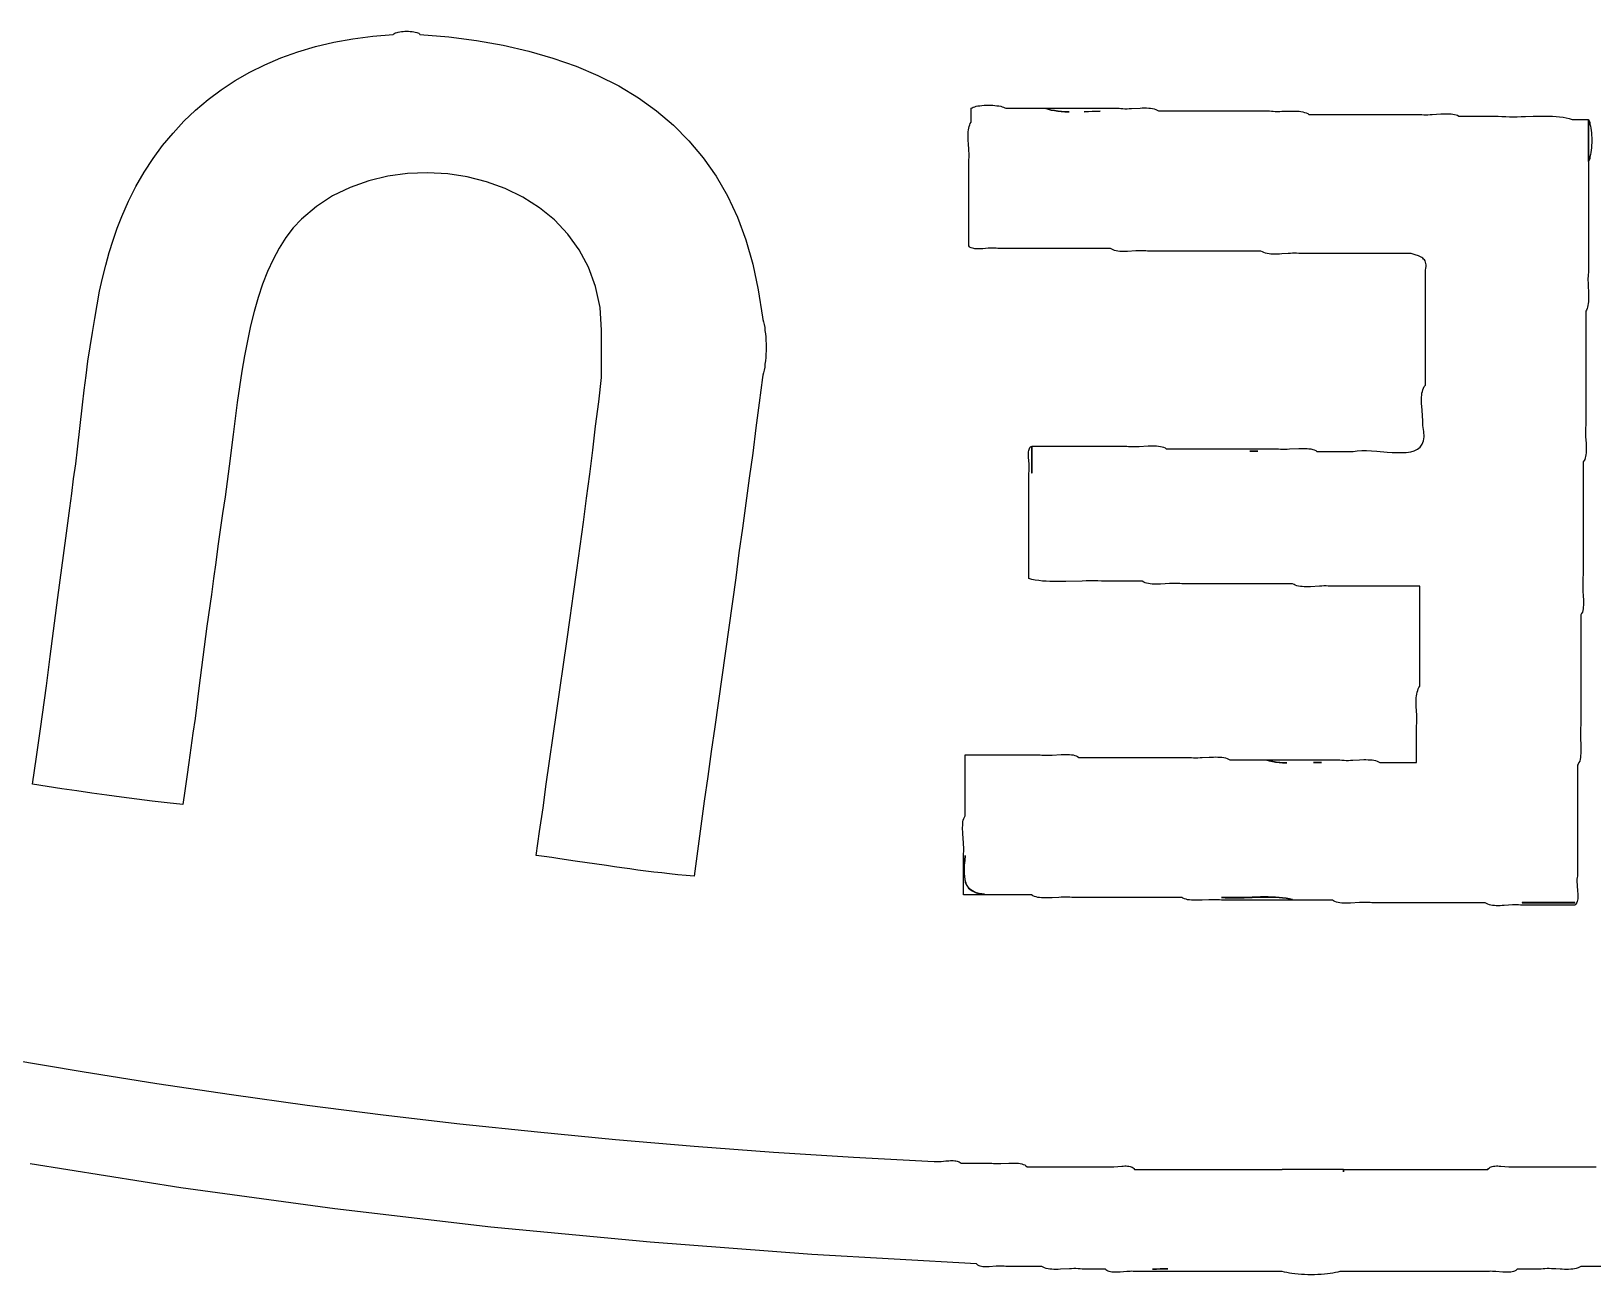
# Model space of a CAD drawing. Header units: metres. Extents: x -185 to 1201, y -340 to 309.
# Drawn here: x 877.6 to 882.94, y 41 to 45.25 of the extents above; entities that cross this region are included whole.
import ezdxf

# ---------------------------------------------------------------- set-up
doc = ezdxf.new("R2010")
doc.units = ezdxf.units.M

msp = doc.modelspace()

# ---------------------------------------------------------------- linework, layer by layer
for p, q in [((878.636, 45.2153), (878.701, 45.2274)), ((878.701, 45.2274), (878.769, 45.2364)), ((878.769, 45.2364), (878.839, 45.2424)), ((878.839, 45.2424), (878.841, 45.2444)), ((878.841, 45.2444), (878.844, 45.2462)), ((878.844, 45.2462), (878.847, 45.2478)), ((878.847, 45.2478), (878.852, 45.2492)), ((878.852, 45.2492), (878.856, 45.2504)), ((878.856, 45.2504), (878.861, 45.2514)), ((878.861, 45.2514), (878.867, 45.2521)), ((878.867, 45.2521), (878.873, 45.2526)), ((878.873, 45.2526), (878.879, 45.253)), ((878.879, 45.253), (878.885, 45.2531)), ((878.885, 45.2531), (878.891, 45.253)), ((878.891, 45.253), (878.897, 45.2526)), ((878.897, 45.2526), (878.903, 45.2521)), ((878.903, 45.2521), (878.909, 45.2514)), ((878.909, 45.2514), (878.914, 45.2504)), ((878.914, 45.2504), (878.919, 45.2492)), ((878.919, 45.2492), (878.923, 45.2478)), ((878.923, 45.2478), (878.926, 45.2462)), ((878.926, 45.2462), (878.929, 45.2444)), ((878.929, 45.2444), (878.93, 45.2424)), ((878.93, 45.2424), (879.029, 45.2335)), ((879.029, 45.2335), (879.124, 45.2211)), ((878.455, 45.1619), (878.513, 45.1826)), ((878.513, 45.1826), (878.573, 45.2004)), ((878.573, 45.2004), (878.636, 45.2153)), ((879.124, 45.2211), (879.215, 45.2049)), ((879.215, 45.2049), (879.302, 45.1851)), ((879.302, 45.1851), (879.385, 45.1613)), ((878.348, 45.1126), (878.4, 45.1386)), ((878.4, 45.1386), (878.455, 45.1619)), ((879.385, 45.1613), (879.464, 45.1336)), ((879.464, 45.1336), (879.539, 45.1018)), ((878.251, 45.053), (878.298, 45.0841)), ((878.298, 45.0841), (878.348, 45.1126)), ((879.539, 45.1018), (879.61, 45.0659)), ((879.61, 45.0659), (879.677, 45.0257)), ((878.163, 44.9836), (878.206, 45.0195)), ((878.206, 45.0195), (878.251, 45.053)), ((879.677, 45.0257), (879.739, 44.9812)), ((878.123, 44.9454), (878.163, 44.9836)), ((879.739, 44.9812), (879.797, 44.9322)), ((880.815, 44.9895), (880.818, 44.9915)), ((880.815, 44.9421), (880.815, 44.9895)), ((880.818, 44.9915), (880.822, 44.9933)), ((880.822, 44.9933), (880.827, 44.9949)), ((880.827, 44.9949), (880.832, 44.9963)), ((880.832, 44.9963), (880.838, 44.9975)), ((880.838, 44.9975), (880.845, 44.9985)), ((880.845, 44.9985), (880.852, 44.9993)), ((880.852, 44.9993), (880.859, 44.9998)), ((880.859, 44.9998), (880.867, 45.0001)), ((880.867, 45.0001), (880.874, 45.0002)), ((880.874, 45.0002), (880.882, 45.0001)), ((880.882, 45.0001), (880.889, 44.9998)), ((880.889, 44.9998), (880.896, 44.9993)), ((880.896, 44.9993), (880.903, 44.9985)), ((880.903, 44.9985), (880.91, 44.9975)), ((880.91, 44.9975), (880.916, 44.9963)), ((880.916, 44.9963), (880.921, 44.9949)), ((880.921, 44.9949), (880.926, 44.9933)), ((880.926, 44.9933), (880.93, 44.9915)), ((880.93, 44.9915), (880.933, 44.9895)), ((880.933, 44.9895), (881.321, 44.9895)), ((881.078, 44.9863), (881.07, 44.9889)), ((881.07, 44.9889), (881.078, 44.9863)), ((881.089, 44.9836), (881.078, 44.9863)), ((881.078, 44.9863), (881.088, 44.9836)), ((881.088, 44.9836), (881.1, 44.9815)), ((881.1, 44.9815), (881.089, 44.9836)), ((881.112, 44.9799), (881.1, 44.9815)), ((881.1, 44.9815), (881.111, 44.9799)), ((881.111, 44.9799), (881.123, 44.9787)), ((881.124, 44.9787), (881.112, 44.9799)), ((881.123, 44.9787), (881.135, 44.9778)), ((881.137, 44.9778), (881.124, 44.9787)), ((881.135, 44.9778), (881.148, 44.9773)), ((881.15, 44.9773), (881.137, 44.9778)), ((881.148, 44.9773), (881.15, 44.9773)), ((881.256, 44.9799), (881.201, 44.9777)), ((881.201, 44.9777), (881.216, 44.9782)), ((881.216, 44.9782), (881.256, 44.9799)), ((881.321, 44.9895), (881.327, 44.9888)), ((881.327, 44.9888), (881.334, 44.9883)), ((881.334, 44.9883), (881.341, 44.9881)), ((881.341, 44.9881), (881.348, 44.9882)), ((881.348, 44.9882), (881.355, 44.9884)), ((881.355, 44.9884), (881.363, 44.9887)), ((881.363, 44.9887), (881.393, 44.9903)), ((881.393, 44.9903), (881.4, 44.9906)), ((881.4, 44.9906), (881.408, 44.9907)), ((881.408, 44.9907), (881.415, 44.9906)), ((881.415, 44.9906), (881.422, 44.9902)), ((881.422, 44.9902), (881.428, 44.9896)), ((881.428, 44.9896), (881.435, 44.9886)), ((881.435, 44.9886), (881.441, 44.9873)), ((881.441, 44.9873), (881.446, 44.9855)), ((881.446, 44.9855), (881.451, 44.9832)), ((881.451, 44.9832), (881.456, 44.9805)), ((881.456, 44.9805), (881.835, 44.9805)), ((881.835, 44.9805), (881.842, 44.9797)), ((881.842, 44.9797), (881.848, 44.9792)), ((881.848, 44.9792), (881.855, 44.979)), ((881.855, 44.979), (881.862, 44.9789)), ((881.862, 44.9789), (881.87, 44.979)), ((881.87, 44.979), (881.877, 44.9792)), ((881.877, 44.9792), (881.892, 44.9797)), ((881.892, 44.9797), (881.907, 44.9801)), ((881.907, 44.9801), (881.914, 44.9801)), ((881.914, 44.9801), (881.922, 44.98)), ((881.922, 44.98), (881.929, 44.9797)), ((881.929, 44.9797), (881.936, 44.9792)), ((881.936, 44.9792), (881.942, 44.9783)), ((881.942, 44.9783), (881.949, 44.9772)), ((881.949, 44.9772), (881.955, 44.9756)), ((881.955, 44.9756), (881.96, 44.9737)), ((881.96, 44.9737), (881.966, 44.9713)), ((881.966, 44.9713), (881.97, 44.9684)), ((881.97, 44.9684), (882.349, 44.9684)), ((882.349, 44.9684), (882.356, 44.9678)), ((882.356, 44.9678), (882.363, 44.9675)), ((882.363, 44.9675), (882.369, 44.9674)), ((882.369, 44.9674), (882.377, 44.9675)), ((882.377, 44.9675), (882.384, 44.9678)), ((882.384, 44.9678), (882.391, 44.9682)), ((882.391, 44.9682), (882.421, 44.9703)), ((882.421, 44.9703), (882.429, 44.9707)), ((882.429, 44.9707), (882.436, 44.9709)), ((882.436, 44.9709), (882.443, 44.9711)), ((882.443, 44.9711), (882.45, 44.9709)), ((882.45, 44.9709), (882.456, 44.9705)), ((882.456, 44.9705), (882.462, 44.9698)), ((882.462, 44.9698), (882.468, 44.9688)), ((882.468, 44.9688), (882.473, 44.9674)), ((882.473, 44.9674), (882.478, 44.9655)), ((882.478, 44.9655), (882.482, 44.9631)), ((882.482, 44.9631), (882.617, 44.9631)), ((882.617, 44.9631), (882.63, 44.962)), ((882.63, 44.962), (882.643, 44.9612)), ((882.643, 44.9612), (882.656, 44.9608)), ((882.656, 44.9608), (882.669, 44.9607)), ((882.669, 44.9607), (882.682, 44.9607)), ((882.682, 44.9607), (882.696, 44.961)), ((882.696, 44.961), (882.71, 44.9613)), ((882.71, 44.9613), (882.737, 44.9621)), ((882.737, 44.9621), (882.75, 44.9625)), ((882.75, 44.9625), (882.764, 44.9627)), ((882.764, 44.9627), (882.777, 44.9628)), ((882.777, 44.9628), (882.79, 44.9627)), ((882.79, 44.9627), (882.803, 44.9623)), ((882.803, 44.9623), (882.815, 44.9615)), ((882.815, 44.9615), (882.827, 44.9604)), ((882.827, 44.9604), (882.839, 44.9589)), ((882.839, 44.9589), (882.85, 44.9569)), ((878.086, 44.9049), (878.123, 44.9454)), ((879.797, 44.9322), (879.85, 44.8787)), ((880.805, 44.9096), (880.806, 44.916)), ((880.805, 44.9029), (880.805, 44.9096)), ((880.806, 44.916), (880.807, 44.9221)), ((880.807, 44.9221), (880.808, 44.9278)), ((880.808, 44.9278), (880.81, 44.9331)), ((880.81, 44.9331), (880.812, 44.9379)), ((880.812, 44.9379), (880.815, 44.9421)), ((882.85, 44.9569), (882.86, 44.9543)), ((882.86, 44.9543), (882.87, 44.9511)), ((882.87, 44.9511), (882.926, 44.9511)), ((882.926, 44.9511), (882.926, 44.4281)), ((882.926, 44.9511), (882.928, 44.9467)), ((882.926, 44.8074), (882.926, 44.9511)), ((882.928, 44.9467), (882.93, 44.9415)), ((882.93, 44.9415), (882.931, 44.9355)), ((882.931, 44.9355), (882.933, 44.9289)), ((882.933, 44.9289), (882.934, 44.9217)), ((882.934, 44.9217), (882.935, 44.914)), ((882.935, 44.914), (882.936, 44.9059)), ((882.936, 44.9059), (882.936, 44.8976)), ((878.018, 44.8176), (878.05, 44.8623)), ((878.05, 44.8623), (878.086, 44.9049)), ((879.85, 44.8787), (879.899, 44.8205)), ((880.805, 44.8959), (880.805, 44.9029)), ((880.805, 44.8886), (880.805, 44.8959)), ((880.805, 44.8812), (880.805, 44.8886)), ((880.806, 44.866), (880.805, 44.8812)), ((880.807, 44.8507), (880.806, 44.866)), ((882.936, 44.8546), (882.935, 44.8464)), ((882.936, 44.8976), (882.937, 44.889)), ((882.937, 44.8717), (882.936, 44.863)), ((882.936, 44.863), (882.936, 44.8546)), ((882.937, 44.889), (882.937, 44.8804)), ((882.937, 44.8804), (882.937, 44.8717)), ((877.987, 44.7709), (878.018, 44.8176)), ((879.899, 44.8205), (879.943, 44.7576)), ((880.807, 44.8431), (880.807, 44.8507)), ((880.808, 44.8356), (880.807, 44.8431)), ((880.807, 44.8141), (880.808, 44.821)), ((880.807, 44.8074), (880.807, 44.8141)), ((880.807, 44.5191), (880.807, 44.8074)), ((880.808, 44.8282), (880.808, 44.8356)), ((880.808, 44.821), (880.808, 44.8282)), ((882.928, 44.8122), (882.926, 44.8074)), ((882.93, 44.8178), (882.928, 44.8122)), ((882.931, 44.8241), (882.93, 44.8178)), ((882.933, 44.8311), (882.931, 44.8241)), ((882.934, 44.8385), (882.933, 44.8311)), ((882.935, 44.8464), (882.934, 44.8385)), ((877.959, 44.7222), (877.987, 44.7709)), ((878.82, 44.7576), (878.755, 44.7418)), ((878.888, 44.7668), (878.82, 44.7576)), ((878.956, 44.7693), (878.888, 44.7668)), ((879.025, 44.7654), (878.956, 44.7693)), ((879.092, 44.7549), (879.025, 44.7654)), ((879.158, 44.738), (879.092, 44.7549)), ((879.943, 44.7576), (879.982, 44.6899)), ((877.934, 44.6716), (877.959, 44.7222)), ((878.691, 44.7191), (878.631, 44.6897)), ((878.755, 44.7418), (878.691, 44.7191)), ((879.222, 44.7148), (879.158, 44.738)), ((879.282, 44.6853), (879.222, 44.7148)), ((877.911, 44.6192), (877.934, 44.6716)), ((878.576, 44.6534), (878.525, 44.6102)), ((878.631, 44.6897), (878.576, 44.6534)), ((879.339, 44.6495), (879.282, 44.6853)), ((879.39, 44.6077), (879.339, 44.6495)), ((879.982, 44.6899), (880.016, 44.6172)), ((877.895, 44.5797), (877.911, 44.6192)), ((878.525, 44.6102), (878.497, 44.5803)), ((879.436, 44.5597), (879.39, 44.6077)), ((880.016, 44.6172), (880.045, 44.5395)), ((877.868, 44.4967), (877.881, 44.5388)), ((877.881, 44.5388), (877.895, 44.5797)), ((878.472, 44.5472), (878.449, 44.5112)), ((878.497, 44.5803), (878.472, 44.5472)), ((879.475, 44.5057), (879.436, 44.5597)), ((880.045, 44.5395), (880.069, 44.4567)), ((877.856, 44.4535), (877.868, 44.4967)), ((878.449, 44.5112), (878.428, 44.4725)), ((879.507, 44.4458), (879.475, 44.5057)), ((880.809, 44.5162), (880.807, 44.5191)), ((880.812, 44.5139), (880.809, 44.5162)), ((880.815, 44.5121), (880.812, 44.5139)), ((880.819, 44.5107), (880.815, 44.5121)), ((880.824, 44.5097), (880.819, 44.5107)), ((880.828, 44.509), (880.824, 44.5097)), ((880.833, 44.5087), (880.828, 44.509)), ((880.839, 44.5086), (880.833, 44.5087)), ((880.844, 44.5087), (880.839, 44.5086)), ((880.855, 44.5093), (880.844, 44.5087)), ((880.873, 44.5107), (880.855, 44.5093)), ((880.879, 44.5111), (880.873, 44.5107)), ((880.885, 44.5113), (880.879, 44.5111)), ((880.89, 44.5114), (880.885, 44.5113)), ((880.896, 44.5112), (880.89, 44.5114)), ((880.901, 44.5108), (880.896, 44.5112)), ((880.906, 44.5101), (880.901, 44.5108)), ((881.291, 44.5101), (880.906, 44.5101)), ((881.296, 44.5073), (881.291, 44.5101)), ((881.3, 44.5051), (881.296, 44.5073)), ((881.305, 44.5033), (881.3, 44.5051)), ((881.311, 44.5019), (881.305, 44.5033)), ((881.317, 44.501), (881.311, 44.5019)), ((881.323, 44.5003), (881.317, 44.501)), ((881.329, 44.5), (881.323, 44.5003)), ((881.336, 44.4999), (881.329, 44.5)), ((881.343, 44.5), (881.336, 44.4999)), ((881.35, 44.5002), (881.343, 44.5)), ((881.378, 44.5018), (881.35, 44.5002)), ((881.386, 44.5022), (881.378, 44.5018)), ((881.392, 44.5023), (881.386, 44.5022)), ((881.399, 44.5024), (881.392, 44.5023)), ((881.406, 44.5022), (881.399, 44.5024)), ((881.412, 44.5018), (881.406, 44.5022)), ((881.418, 44.5011), (881.412, 44.5018)), ((881.806, 44.5011), (881.418, 44.5011)), ((881.811, 44.4983), (881.806, 44.5011)), ((881.816, 44.496), (881.811, 44.4983)), ((881.822, 44.4942), (881.816, 44.496)), ((881.827, 44.4929), (881.822, 44.4942)), ((881.834, 44.4919), (881.827, 44.4929)), ((881.84, 44.4913), (881.834, 44.4919)), ((881.847, 44.491), (881.84, 44.4913)), ((881.854, 44.4909), (881.847, 44.491)), ((881.862, 44.491), (881.854, 44.4909)), ((881.869, 44.4913), (881.862, 44.491)), ((881.877, 44.4917), (881.869, 44.4913)), ((881.899, 44.493), (881.877, 44.4917)), ((881.907, 44.4934), (881.899, 44.493)), ((881.914, 44.4937), (881.907, 44.4934)), ((881.921, 44.4938), (881.914, 44.4937)), ((881.928, 44.4937), (881.921, 44.4938)), ((881.935, 44.4934), (881.928, 44.4937)), ((881.941, 44.4928), (881.935, 44.4934)), ((882.32, 44.4928), (881.941, 44.4928)), ((882.337, 44.4876), (882.32, 44.4928)), ((882.341, 44.4863), (882.337, 44.4876)), ((882.345, 44.4848), (882.341, 44.4863)), ((882.349, 44.4831), (882.345, 44.4848)), ((882.352, 44.4813), (882.349, 44.4831)), ((882.356, 44.4792), (882.352, 44.4813)), ((882.359, 44.4768), (882.356, 44.4792)), ((877.845, 44.4092), (877.856, 44.4535)), ((878.409, 44.4312), (878.392, 44.3876)), ((878.428, 44.4725), (878.409, 44.4312)), ((879.531, 44.3799), (879.507, 44.4458)), ((880.069, 44.4567), (880.087, 44.3687)), ((882.362, 44.4741), (882.359, 44.4768)), ((882.365, 44.471), (882.362, 44.4741)), ((882.367, 44.4675), (882.365, 44.471)), ((882.369, 44.4636), (882.367, 44.4675)), ((882.368, 44.4281), (882.369, 44.4356)), ((882.368, 44.0427), (882.368, 44.4281)), ((882.37, 44.4591), (882.369, 44.4636)), ((882.369, 44.4356), (882.37, 44.4424)), ((882.371, 44.4542), (882.37, 44.4591)), ((882.37, 44.4424), (882.371, 44.4486)), ((882.371, 44.4486), (882.371, 44.4542)), ((882.926, 44.4281), (882.925, 44.4217)), ((877.835, 44.3638), (877.845, 44.4092)), ((878.392, 44.3876), (878.377, 44.342)), ((879.546, 44.3083), (879.531, 44.3799)), ((882.925, 44.415), (882.924, 44.4081)), ((882.924, 44.4081), (882.924, 44.4009)), ((882.924, 44.4009), (882.925, 44.3936)), ((882.925, 44.4217), (882.925, 44.415)), ((882.925, 44.3936), (882.925, 44.3787)), ((882.925, 44.3787), (882.926, 44.3636)), ((877.826, 44.3176), (877.835, 44.3638)), ((878.377, 44.342), (878.363, 44.2945)), ((880.087, 44.3687), (880.101, 44.2753)), ((882.925, 44.3216), (882.924, 44.3155)), ((882.926, 44.328), (882.925, 44.3216)), ((882.926, 44.3636), (882.926, 44.3562)), ((882.926, 44.3562), (882.926, 44.3489)), ((882.926, 44.3489), (882.926, 44.3417)), ((882.926, 44.3417), (882.926, 44.3347)), ((882.926, 44.3347), (882.926, 44.328)), ((877.81, 44.2228), (877.818, 44.2706)), ((877.818, 44.2706), (877.826, 44.3176)), ((878.363, 44.2945), (878.351, 44.2454)), ((879.551, 44.2309), (879.546, 44.3083)), ((880.101, 44.2753), (880.103, 44.2677)), ((880.103, 44.2677), (880.105, 44.2593)), ((882.919, 44.2998), (882.917, 44.2956)), ((882.917, 44.2956), (882.917, 43.9043)), ((882.921, 44.3046), (882.919, 44.2998)), ((882.923, 44.3098), (882.921, 44.3046)), ((882.924, 44.3155), (882.923, 44.3098)), ((877.802, 44.1743), (877.81, 44.2228)), ((878.351, 44.2454), (878.34, 44.1949)), ((879.551, 44.0691), (879.551, 44.2309)), ((880.105, 44.2593), (880.107, 44.2501)), ((880.107, 44.2501), (880.109, 44.2402)), ((880.109, 44.2402), (880.11, 44.2297)), ((880.11, 44.2297), (880.112, 44.2188)), ((880.112, 44.2188), (880.113, 44.2075)), ((877.795, 44.1253), (877.802, 44.1743)), ((878.34, 44.1949), (878.33, 44.1431)), ((880.113, 44.2075), (880.113, 44.1959)), ((880.113, 44.1959), (880.114, 44.1841)), ((880.114, 44.1603), (880.113, 44.1485)), ((880.114, 44.1841), (880.114, 44.1722)), ((880.114, 44.1722), (880.114, 44.1603)), ((877.789, 44.0758), (877.795, 44.1253)), ((878.33, 44.1431), (878.321, 44.0904)), ((880.11, 44.1146), (880.109, 44.1042)), ((880.112, 44.1256), (880.11, 44.1146)), ((880.113, 44.1369), (880.112, 44.1256)), ((880.113, 44.1485), (880.113, 44.1369)), ((877.782, 44.0259), (877.789, 44.0758)), ((878.321, 44.0904), (878.313, 44.037)), ((879.542, 43.9859), (879.551, 44.0691)), ((880.101, 44.0691), (880.09, 43.9827)), ((880.103, 44.0766), (880.101, 44.0691)), ((880.105, 44.0851), (880.103, 44.0766)), ((880.107, 44.0943), (880.105, 44.0851)), ((880.109, 44.1042), (880.107, 44.0943)), ((877.776, 43.9757), (877.782, 44.0259)), ((878.313, 44.037), (878.305, 43.983)), ((882.355, 44.0013), (882.356, 44.0083)), ((882.355, 43.9941), (882.355, 44.0013)), ((882.356, 44.015), (882.358, 44.0213)), ((882.356, 44.0083), (882.356, 44.015)), ((882.358, 44.0213), (882.359, 44.0273)), ((882.359, 44.0273), (882.362, 44.0329)), ((882.362, 44.0329), (882.364, 44.0381)), ((882.364, 44.0381), (882.368, 44.0427)), ((877.759, 43.824), (877.776, 43.9757)), ((878.305, 43.983), (878.298, 43.9287)), ((879.531, 43.903), (879.542, 43.9859)), ((880.09, 43.9827), (880.079, 43.8966)), ((882.355, 43.9867), (882.355, 43.9941)), ((882.355, 43.9791), (882.355, 43.9867)), ((882.356, 43.9715), (882.355, 43.9791)), ((882.358, 43.9405), (882.356, 43.9715)), ((878.298, 43.9287), (878.291, 43.8743)), ((879.521, 43.8204), (879.531, 43.903)), ((880.079, 43.8966), (880.068, 43.8108)), ((882.358, 43.9329), (882.358, 43.9405)), ((882.359, 43.9254), (882.358, 43.9329)), ((882.359, 43.9181), (882.359, 43.9254)), ((882.359, 43.9111), (882.359, 43.9181)), ((882.359, 43.9043), (882.359, 43.9111)), ((882.363, 43.8839), (882.359, 43.9043)), ((882.917, 43.9043), (882.916, 43.8984)), ((882.916, 43.8984), (882.916, 43.8923)), ((882.916, 43.8923), (882.916, 43.8859)), ((878.291, 43.8743), (878.278, 43.7662)), ((882.35, 43.8311), (882.357, 43.8405)), ((882.357, 43.8405), (882.362, 43.8522)), ((882.362, 43.8522), (882.364, 43.8666)), ((882.364, 43.8666), (882.363, 43.8839)), ((882.916, 43.8859), (882.916, 43.8793)), ((882.916, 43.8793), (882.916, 43.8725)), ((882.916, 43.8725), (882.916, 43.8656)), ((882.916, 43.8656), (882.918, 43.8444)), ((882.918, 43.8444), (882.918, 43.8375)), ((882.918, 43.8375), (882.918, 43.8306)), ((877.753, 43.7733), (877.759, 43.824)), ((879.511, 43.738), (879.521, 43.8204)), ((880.068, 43.8108), (880.056, 43.7251)), ((881.011, 43.8148), (881.012, 43.8191)), ((881.011, 43.8103), (881.011, 43.8148)), ((881.011, 43.8055), (881.011, 43.8103)), ((881.011, 43.8004), (881.011, 43.8055)), ((881.011, 43.7952), (881.011, 43.8004)), ((881.013, 43.7735), (881.011, 43.7952)), ((881.012, 43.8191), (881.013, 43.823)), ((881.013, 43.823), (881.014, 43.8265)), ((881.014, 43.8265), (881.016, 43.8296)), ((881.016, 43.8296), (881.018, 43.8322)), ((881.018, 43.8322), (881.021, 43.8343)), ((881.021, 43.8343), (881.021, 43.7432)), ((881.024, 43.7432), (881.024, 43.8343)), ((881.024, 43.8343), (881.347, 43.8343)), ((881.347, 43.8343), (881.353, 43.8335)), ((881.353, 43.8335), (881.36, 43.8331)), ((881.36, 43.8331), (881.367, 43.8329)), ((881.367, 43.8329), (881.374, 43.833)), ((881.374, 43.833), (881.382, 43.8332)), ((881.382, 43.8332), (881.39, 43.8335)), ((881.39, 43.8335), (881.42, 43.8351)), ((881.42, 43.8351), (881.428, 43.8354)), ((881.428, 43.8354), (881.435, 43.8354)), ((881.435, 43.8354), (881.443, 43.8354)), ((881.443, 43.8354), (881.449, 43.835)), ((881.449, 43.835), (881.456, 43.8344)), ((881.456, 43.8344), (881.462, 43.8334)), ((881.462, 43.8334), (881.468, 43.832)), ((881.468, 43.832), (881.473, 43.8303)), ((881.473, 43.8303), (881.478, 43.828)), ((881.478, 43.828), (881.482, 43.8252)), ((881.482, 43.8252), (881.859, 43.8252)), ((881.768, 43.8166), (881.795, 43.8173)), ((881.782, 43.817), (881.768, 43.8166)), ((881.795, 43.8173), (881.782, 43.817)), ((881.859, 43.8252), (881.866, 43.8245)), ((881.866, 43.8245), (881.873, 43.8241)), ((881.873, 43.8241), (881.88, 43.8239)), ((881.88, 43.8239), (881.888, 43.824)), ((881.888, 43.824), (881.895, 43.8242)), ((881.895, 43.8242), (881.903, 43.8246)), ((881.903, 43.8246), (881.935, 43.8264)), ((881.935, 43.8264), (881.942, 43.8266)), ((881.942, 43.8266), (881.95, 43.8267)), ((881.95, 43.8267), (881.957, 43.8266)), ((881.957, 43.8266), (881.964, 43.8263)), ((881.964, 43.8263), (881.97, 43.8256)), ((881.97, 43.8256), (881.977, 43.8246)), ((881.977, 43.8246), (881.983, 43.8232)), ((881.983, 43.8232), (881.988, 43.8214)), ((881.988, 43.8214), (881.993, 43.8191)), ((881.993, 43.8191), (881.997, 43.8162)), ((881.997, 43.8162), (882.121, 43.8162)), ((882.121, 43.8162), (882.135, 43.8182)), ((882.135, 43.8182), (882.151, 43.8191)), ((882.151, 43.8191), (882.167, 43.819)), ((882.167, 43.819), (882.184, 43.8182)), ((882.184, 43.8182), (882.202, 43.8169)), ((882.202, 43.8169), (882.237, 43.814)), ((882.237, 43.814), (882.255, 43.8127)), ((882.255, 43.8127), (882.272, 43.812)), ((882.272, 43.812), (882.288, 43.812)), ((882.288, 43.812), (882.303, 43.8129)), ((882.303, 43.8129), (882.318, 43.8151)), ((882.318, 43.8151), (882.33, 43.8187)), ((882.33, 43.8187), (882.341, 43.8239)), ((882.341, 43.8239), (882.35, 43.8311)), ((882.911, 43.7847), (882.908, 43.7808)), ((882.913, 43.7891), (882.911, 43.7847)), ((882.915, 43.794), (882.913, 43.7891)), ((882.916, 43.7993), (882.915, 43.794)), ((882.917, 43.805), (882.916, 43.7993)), ((882.918, 43.811), (882.917, 43.805)), ((882.918, 43.8306), (882.918, 43.8238)), ((882.918, 43.8238), (882.918, 43.8173)), ((882.918, 43.8173), (882.918, 43.811)), ((877.746, 43.7228), (877.753, 43.7733)), ((878.278, 43.7662), (878.271, 43.7129)), ((879.5, 43.6559), (879.511, 43.738)), ((881.012, 43.7432), (881.013, 43.7477)), ((881.012, 43.3812), (881.012, 43.7432)), ((881.013, 43.7681), (881.013, 43.7735)), ((881.013, 43.7628), (881.013, 43.7681)), ((881.013, 43.7576), (881.013, 43.7628)), ((881.013, 43.7525), (881.013, 43.7576)), ((881.013, 43.7477), (881.013, 43.7525)), ((881.021, 43.7432), (881.024, 43.7432)), ((882.908, 43.7808), (882.908, 43.3932)), ((877.74, 43.6724), (877.746, 43.7228)), ((878.271, 43.7129), (878.264, 43.6604)), ((880.056, 43.7251), (880.045, 43.6396)), ((877.733, 43.6217), (877.74, 43.6724)), ((878.264, 43.6604), (878.255, 43.6041)), ((879.489, 43.5739), (879.5, 43.6559)), ((880.045, 43.6396), (880.033, 43.5543)), ((877.719, 43.5199), (877.733, 43.6217)), ((878.255, 43.6041), (878.247, 43.548)), ((879.478, 43.4921), (879.489, 43.5739)), ((877.692, 43.3163), (877.719, 43.5199)), ((878.247, 43.548), (878.239, 43.4922)), ((880.033, 43.5543), (880.021, 43.4691)), ((878.239, 43.4922), (878.232, 43.4367)), ((879.467, 43.4105), (879.478, 43.4921)), ((880.021, 43.4691), (880.01, 43.384)), ((878.232, 43.4367), (878.224, 43.3815)), ((879.455, 43.3289), (879.467, 43.4105)), ((878.224, 43.3815), (878.217, 43.3267)), ((880.01, 43.384), (879.986, 43.2141)), ((881.023, 43.3784), (881.012, 43.3812)), ((881.034, 43.3762), (881.023, 43.3784)), ((881.046, 43.3744), (881.034, 43.3762)), ((881.059, 43.373), (881.046, 43.3744)), ((881.071, 43.3721), (881.059, 43.373)), ((881.084, 43.3714), (881.071, 43.3721)), ((881.098, 43.3711), (881.084, 43.3714)), ((881.111, 43.371), (881.098, 43.3711)), ((881.125, 43.3711), (881.111, 43.371)), ((881.139, 43.3713), (881.125, 43.3711)), ((881.194, 43.3729), (881.139, 43.3713)), ((881.208, 43.3732), (881.194, 43.3729)), ((881.222, 43.3735), (881.208, 43.3732)), ((881.235, 43.3735), (881.222, 43.3735)), ((881.248, 43.3733), (881.235, 43.3735)), ((881.261, 43.3729), (881.248, 43.3733)), ((881.274, 43.3722), (881.261, 43.3729)), ((881.4, 43.3722), (881.274, 43.3722)), ((881.405, 43.3694), (881.4, 43.3722)), ((881.41, 43.3671), (881.405, 43.3694)), ((881.415, 43.3654), (881.41, 43.3671)), ((881.421, 43.364), (881.415, 43.3654)), ((881.427, 43.363), (881.421, 43.364)), ((881.434, 43.3624), (881.427, 43.363)), ((881.44, 43.3621), (881.434, 43.3624)), ((881.448, 43.362), (881.44, 43.3621)), ((881.455, 43.3621), (881.448, 43.362)), ((881.462, 43.3624), (881.455, 43.3621)), ((881.478, 43.3632), (881.462, 43.3624)), ((881.493, 43.3642), (881.478, 43.3632)), ((881.501, 43.3646), (881.493, 43.3642)), ((881.508, 43.3648), (881.501, 43.3646)), ((881.515, 43.3649), (881.508, 43.3648)), ((881.522, 43.3649), (881.515, 43.3649)), ((881.529, 43.3645), (881.522, 43.3649)), ((881.535, 43.3639), (881.529, 43.3645)), ((881.914, 43.3639), (881.535, 43.3639)), ((881.919, 43.361), (881.914, 43.3639)), ((881.923, 43.3587), (881.919, 43.361)), ((881.929, 43.3568), (881.923, 43.3587)), ((881.934, 43.3554), (881.929, 43.3568)), ((882.907, 43.3864), (882.906, 43.3794)), ((882.906, 43.3794), (882.906, 43.3721)), ((882.906, 43.3721), (882.906, 43.3646)), ((882.906, 43.3646), (882.906, 43.357)), ((882.906, 43.357), (882.906, 43.3494)), ((882.908, 43.3932), (882.907, 43.3864)), ((877.666, 43.1145), (877.692, 43.3163)), ((878.217, 43.3267), (878.202, 43.2181)), ((879.444, 43.2475), (879.455, 43.3289)), ((881.941, 43.3544), (881.934, 43.3554)), ((881.947, 43.3538), (881.941, 43.3544)), ((881.954, 43.3534), (881.947, 43.3538)), ((881.961, 43.3533), (881.954, 43.3534)), ((881.968, 43.3535), (881.961, 43.3533)), ((881.975, 43.3537), (881.968, 43.3535)), ((882.006, 43.3555), (881.975, 43.3537)), ((882.014, 43.3558), (882.006, 43.3555)), ((882.021, 43.3561), (882.014, 43.3558)), ((882.029, 43.3562), (882.021, 43.3561)), ((882.036, 43.356), (882.029, 43.3562)), ((882.043, 43.3556), (882.036, 43.356)), ((882.05, 43.3549), (882.043, 43.3556)), ((882.349, 43.3549), (882.05, 43.3549)), ((882.349, 43.0139), (882.349, 43.3549)), ((882.906, 43.3494), (882.907, 43.3417)), ((882.907, 43.3417), (882.908, 43.3187)), ((882.908, 43.3187), (882.909, 43.3113)), ((882.909, 43.3113), (882.909, 43.3041)), ((882.909, 43.3041), (882.909, 43.297)), ((882.902, 43.262), (882.9, 43.2578)), ((882.9, 43.2578), (882.9, 42.8785)), ((882.905, 43.2668), (882.902, 43.262)), ((882.906, 43.272), (882.905, 43.2668)), ((882.908, 43.2777), (882.906, 43.272)), ((882.909, 43.2903), (882.908, 43.2838)), ((882.908, 43.2838), (882.908, 43.2777)), ((882.909, 43.297), (882.909, 43.2903)), ((878.202, 43.2181), (878.174, 43.0062)), ((879.432, 43.1662), (879.444, 43.2475)), ((879.986, 43.2141), (879.962, 43.0444)), ((879.362, 42.6788), (879.432, 43.1662)), ((877.653, 43.0149), (877.666, 43.1145)), ((879.962, 43.0444), (879.938, 42.8747)), ((877.646, 42.9656), (877.653, 43.0149)), ((878.174, 43.0062), (878.161, 42.9032)), ((882.338, 42.9801), (882.339, 42.9866)), ((882.339, 42.9866), (882.34, 42.9928)), ((882.34, 42.9928), (882.342, 42.9987)), ((882.342, 42.9987), (882.344, 43.0042)), ((882.344, 43.0042), (882.346, 43.0093)), ((882.346, 43.0093), (882.349, 43.0139)), ((877.639, 42.9166), (877.646, 42.9656)), ((882.337, 42.9733), (882.338, 42.9801)), ((882.337, 42.9664), (882.337, 42.9733)), ((882.337, 42.9592), (882.337, 42.9664)), ((882.337, 42.9518), (882.337, 42.9592)), ((882.337, 42.9444), (882.337, 42.9518)), ((882.339, 42.9142), (882.337, 42.9444)), ((877.633, 42.868), (877.639, 42.9166)), ((878.161, 42.9032), (878.154, 42.8525)), ((882.338, 42.8785), (882.339, 42.8853)), ((882.338, 42.752), (882.338, 42.8785)), ((882.339, 42.9068), (882.339, 42.9142)), ((882.339, 42.8994), (882.339, 42.9068)), ((882.339, 42.8923), (882.339, 42.8994)), ((882.339, 42.8853), (882.339, 42.8923)), ((882.9, 42.8785), (882.899, 42.8718)), ((877.626, 42.8199), (877.633, 42.868)), ((878.154, 42.8525), (878.147, 42.8024)), ((879.938, 42.8747), (879.926, 42.7897)), ((882.899, 42.8718), (882.898, 42.8648)), ((882.898, 42.8648), (882.898, 42.8576)), ((882.898, 42.8576), (882.898, 42.8502)), ((882.898, 42.8502), (882.898, 42.8427)), ((882.898, 42.8427), (882.899, 42.8351)), ((882.899, 42.8351), (882.9, 42.8121)), ((877.612, 42.725), (877.619, 42.7722)), ((877.619, 42.7722), (877.626, 42.8199)), ((878.147, 42.8024), (878.14, 42.7529)), ((879.926, 42.7897), (879.914, 42.7048)), ((880.795, 42.5699), (880.795, 42.7784)), ((880.795, 42.7784), (881.051, 42.7784)), ((881.051, 42.7784), (881.057, 42.7776)), ((881.057, 42.7776), (881.063, 42.7772)), ((881.063, 42.7772), (881.07, 42.7771)), ((881.07, 42.7771), (881.078, 42.7772)), ((881.078, 42.7772), (881.085, 42.7774)), ((881.085, 42.7774), (881.092, 42.7778)), ((881.092, 42.7778), (881.123, 42.7796)), ((881.123, 42.7796), (881.13, 42.7799)), ((881.13, 42.7799), (881.138, 42.7801)), ((881.138, 42.7801), (881.145, 42.78)), ((881.145, 42.78), (881.151, 42.7797)), ((881.151, 42.7797), (881.158, 42.7791)), ((881.158, 42.7791), (881.164, 42.7782)), ((881.164, 42.7782), (881.169, 42.7769)), ((881.169, 42.7769), (881.174, 42.7751)), ((881.174, 42.7751), (881.179, 42.7729)), ((881.179, 42.7729), (881.183, 42.7701)), ((881.183, 42.7701), (881.562, 42.7701)), ((881.562, 42.7701), (881.568, 42.7694)), ((881.568, 42.7694), (881.575, 42.7689)), ((881.605, 42.7693), (881.629, 42.7706)), ((881.629, 42.7706), (881.644, 42.7712)), ((881.644, 42.7712), (881.651, 42.7713)), ((881.651, 42.7713), (881.659, 42.7712)), ((881.659, 42.7712), (881.666, 42.7708)), ((881.666, 42.7708), (881.672, 42.7702)), ((881.672, 42.7702), (881.679, 42.7692)), ((882.898, 42.7695), (882.897, 42.7633)), ((882.899, 42.776), (882.898, 42.7695)), ((882.9, 42.7828), (882.899, 42.776)), ((882.9, 42.8121), (882.9, 42.8045)), ((882.9, 42.8045), (882.9, 42.7971)), ((882.9, 42.7971), (882.9, 42.7898)), ((882.9, 42.7898), (882.9, 42.7828)), ((877.605, 42.6783), (877.612, 42.725)), ((878.14, 42.7529), (878.133, 42.704)), ((881.575, 42.7689), (881.583, 42.7688)), ((881.583, 42.7688), (881.59, 42.7688)), ((881.59, 42.7688), (881.598, 42.769)), ((881.598, 42.769), (881.605, 42.7693)), ((881.679, 42.7692), (881.685, 42.7679)), ((881.685, 42.7679), (881.69, 42.7661)), ((881.69, 42.7661), (881.695, 42.7638)), ((881.695, 42.7638), (881.7, 42.7611)), ((881.7, 42.7611), (881.823, 42.7611)), ((881.823, 42.7611), (881.834, 42.7582)), ((881.836, 42.7582), (881.826, 42.7611)), ((881.826, 42.7611), (882.076, 42.7611)), ((881.834, 42.7582), (881.845, 42.7558)), ((881.847, 42.7558), (881.836, 42.7582)), ((881.845, 42.7558), (881.856, 42.754)), ((881.858, 42.754), (881.847, 42.7558)), ((881.856, 42.754), (881.868, 42.7526)), ((881.87, 42.7526), (881.858, 42.754)), ((881.868, 42.7526), (881.88, 42.7516)), ((881.882, 42.7516), (881.87, 42.7526)), ((881.88, 42.7516), (881.893, 42.751)), ((881.894, 42.751), (881.882, 42.7516)), ((881.893, 42.751), (881.894, 42.751)), ((881.986, 42.7522), (882.013, 42.753)), ((882, 42.7526), (881.986, 42.7522)), ((882.013, 42.753), (882, 42.7526)), ((882.076, 42.7611), (882.083, 42.7603)), ((882.083, 42.7603), (882.09, 42.7599)), ((882.09, 42.7599), (882.097, 42.7597)), ((882.097, 42.7597), (882.105, 42.7598)), ((882.105, 42.7598), (882.112, 42.76)), ((882.112, 42.76), (882.12, 42.7603)), ((882.12, 42.7603), (882.143, 42.7616)), ((882.143, 42.7616), (882.158, 42.7622)), ((882.158, 42.7622), (882.165, 42.7623)), ((882.165, 42.7623), (882.173, 42.7621)), ((882.173, 42.7621), (882.179, 42.7618)), ((882.179, 42.7618), (882.186, 42.7612)), ((882.186, 42.7612), (882.192, 42.7602)), ((882.192, 42.7602), (882.198, 42.7589)), ((882.198, 42.7589), (882.203, 42.7571)), ((882.203, 42.7571), (882.208, 42.7548)), ((882.208, 42.7548), (882.212, 42.752)), ((882.212, 42.752), (882.338, 42.752)), ((882.891, 42.7473), (882.888, 42.743)), ((882.888, 42.743), (882.888, 42.3637)), ((882.893, 42.7522), (882.891, 42.7473)), ((882.896, 42.7575), (882.893, 42.7522)), ((882.897, 42.7633), (882.896, 42.7575)), ((877.655, 42.6705), (877.605, 42.6783)), ((877.706, 42.6628), (877.655, 42.6705)), ((877.757, 42.6554), (877.706, 42.6628)), ((878.133, 42.704), (878.126, 42.6558)), ((879.351, 42.5974), (879.362, 42.6788)), ((879.914, 42.7048), (879.902, 42.6197)), ((877.808, 42.6481), (877.757, 42.6554)), ((877.859, 42.641), (877.808, 42.6481)), ((877.91, 42.6341), (877.859, 42.641)), ((877.962, 42.6274), (877.91, 42.6341)), ((878.014, 42.6208), (877.962, 42.6274)), ((878.066, 42.6145), (878.014, 42.6208)), ((878.119, 42.6083), (878.066, 42.6145)), ((878.126, 42.6558), (878.119, 42.6083)), ((879.902, 42.6197), (879.891, 42.5345)), ((879.339, 42.516), (879.351, 42.5974)), ((880.788, 42.5556), (880.79, 42.5609)), ((880.79, 42.5609), (880.792, 42.5657)), ((880.792, 42.5657), (880.795, 42.5699)), ((879.328, 42.4344), (879.339, 42.516)), ((879.891, 42.5345), (879.879, 42.4492)), ((880.785, 42.5306), (880.786, 42.5374)), ((880.785, 42.5236), (880.785, 42.5306)), ((880.786, 42.5164), (880.785, 42.5236)), ((880.786, 42.5439), (880.787, 42.55)), ((880.786, 42.5374), (880.786, 42.5439)), ((880.786, 42.5089), (880.786, 42.5164)), ((880.789, 42.4783), (880.786, 42.5089)), ((880.787, 42.55), (880.788, 42.5556)), ((879.879, 42.4492), (879.868, 42.3637)), ((880.789, 42.4706), (880.789, 42.4783)), ((880.79, 42.463), (880.789, 42.4706)), ((880.79, 42.4556), (880.79, 42.463)), ((880.79, 42.4483), (880.79, 42.4556)), ((879.355, 42.4309), (879.328, 42.4344)), ((879.381, 42.4272), (879.355, 42.4309)), ((879.408, 42.4234), (879.381, 42.4272)), ((879.461, 42.4156), (879.408, 42.4234)), ((879.568, 42.3999), (879.461, 42.4156)), ((879.595, 42.396), (879.568, 42.3999)), ((879.621, 42.3921), (879.595, 42.396)), ((880.789, 42.4412), (880.79, 42.4483)), ((880.789, 42.4344), (880.789, 42.4412)), ((880.789, 42.2997), (880.789, 42.4344)), ((880.793, 42.4172), (880.791, 42.4015)), ((880.791, 42.4015), (880.791, 42.3872)), ((880.792, 42.4015), (880.793, 42.4172)), ((880.792, 42.3872), (880.792, 42.4015)), ((880.793, 42.4172), (880.795, 42.4344)), ((880.795, 42.4344), (880.793, 42.4172)), ((879.648, 42.3884), (879.621, 42.3921)), ((879.675, 42.3847), (879.648, 42.3884)), ((879.702, 42.3812), (879.675, 42.3847)), ((879.73, 42.3778), (879.702, 42.3812)), ((879.757, 42.3746), (879.73, 42.3778)), ((879.784, 42.3715), (879.757, 42.3746)), ((879.812, 42.3687), (879.784, 42.3715)), ((879.84, 42.3661), (879.812, 42.3687)), ((879.868, 42.3637), (879.84, 42.3661)), ((880.791, 42.3872), (880.791, 42.3744)), ((880.791, 42.3744), (880.792, 42.3629)), ((880.792, 42.3744), (880.792, 42.3872)), ((880.793, 42.3629), (880.792, 42.3744)), ((880.792, 42.3629), (880.793, 42.3527)), ((880.794, 42.3527), (880.793, 42.3629)), ((880.793, 42.3527), (880.795, 42.3436)), ((880.797, 42.3436), (880.794, 42.3527)), ((880.795, 42.3436), (880.798, 42.3356)), ((880.799, 42.3356), (880.797, 42.3436)), ((882.887, 42.3588), (882.886, 42.3536)), ((882.886, 42.3536), (882.886, 42.3482)), ((882.886, 42.3482), (882.886, 42.3426)), ((882.886, 42.3426), (882.887, 42.3369)), ((882.888, 42.3637), (882.887, 42.3588)), ((881.021, 42.2997), (880.789, 42.2997)), ((880.798, 42.3356), (880.802, 42.3287)), ((880.803, 42.3287), (880.799, 42.3356)), ((880.802, 42.3287), (880.806, 42.3228)), ((880.808, 42.3228), (880.803, 42.3287)), ((880.806, 42.3228), (880.812, 42.3177)), ((880.813, 42.3177), (880.808, 42.3228)), ((880.812, 42.3177), (880.818, 42.3134)), ((880.819, 42.3134), (880.813, 42.3177)), ((880.818, 42.3134), (880.825, 42.3099)), ((880.825, 42.3099), (880.819, 42.3134)), ((880.833, 42.3071), (880.825, 42.3099)), ((880.825, 42.3099), (880.832, 42.3071)), ((880.832, 42.3071), (880.841, 42.3048)), ((880.842, 42.3048), (880.833, 42.3071)), ((880.841, 42.3048), (880.851, 42.303)), ((880.851, 42.303), (880.842, 42.3048)), ((880.851, 42.303), (880.861, 42.3017)), ((880.861, 42.3017), (880.851, 42.303)), ((881.026, 42.2969), (881.021, 42.2997)), ((881.031, 42.2945), (881.026, 42.2969)), ((881.037, 42.2927), (881.031, 42.2945)), ((881.043, 42.2913), (881.037, 42.2927)), ((881.049, 42.2903), (881.043, 42.2913)), ((881.056, 42.2896), (881.049, 42.2903)), ((881.063, 42.2893), (881.056, 42.2896)), ((881.07, 42.2892), (881.063, 42.2893)), ((881.077, 42.2893), (881.07, 42.2892)), ((881.085, 42.2896), (881.077, 42.2893)), ((881.092, 42.2899), (881.085, 42.2896)), ((881.115, 42.2913), (881.092, 42.2899)), ((881.123, 42.2917), (881.115, 42.2913)), ((881.131, 42.2919), (881.123, 42.2917)), ((881.138, 42.292), (881.131, 42.2919)), ((881.145, 42.2918), (881.138, 42.292)), ((881.152, 42.2914), (881.145, 42.2918)), ((881.159, 42.2907), (881.152, 42.2914)), ((881.535, 42.2907), (881.159, 42.2907)), ((881.539, 42.2882), (881.535, 42.2907)), ((881.683, 42.2904), (881.671, 42.2907)), ((881.671, 42.2907), (881.683, 42.2899)), ((881.696, 42.2903), (881.683, 42.2904)), ((881.683, 42.2899), (881.696, 42.2895)), ((881.709, 42.2903), (881.696, 42.2903)), ((881.696, 42.2895), (881.709, 42.2893)), ((881.722, 42.2906), (881.709, 42.2903)), ((881.709, 42.2893), (881.722, 42.2894)), ((881.749, 42.2912), (881.722, 42.2906)), ((881.722, 42.2894), (881.736, 42.2896)), ((881.736, 42.2896), (881.749, 42.2899)), ((881.776, 42.2921), (881.749, 42.2912)), ((881.749, 42.2899), (881.804, 42.2915)), ((881.79, 42.2924), (881.776, 42.2921)), ((881.804, 42.2927), (881.79, 42.2924)), ((881.817, 42.2928), (881.804, 42.2927)), ((881.804, 42.2915), (881.817, 42.2918)), ((881.83, 42.2928), (881.817, 42.2928)), ((881.817, 42.2918), (881.83, 42.2919)), ((881.843, 42.2925), (881.83, 42.2928)), ((881.83, 42.2919), (881.843, 42.2918)), ((881.856, 42.292), (881.843, 42.2925)), ((881.843, 42.2918), (881.856, 42.2914)), ((881.868, 42.2912), (881.856, 42.292)), ((881.856, 42.2914), (881.868, 42.2908)), ((881.88, 42.2901), (881.868, 42.2912)), ((881.868, 42.2908), (881.88, 42.2898)), ((881.892, 42.2887), (881.88, 42.2901)), ((881.88, 42.2898), (881.892, 42.2885)), ((882.887, 42.3369), (882.887, 42.331)), ((882.887, 42.331), (882.888, 42.3133)), ((882.888, 42.3133), (882.889, 42.3019)), ((882.889, 42.3019), (882.889, 42.2964)), ((882.889, 42.2964), (882.889, 42.2911)), ((882.889, 42.2911), (882.889, 42.2861)), ((881.544, 42.2862), (881.539, 42.2882)), ((881.55, 42.2846), (881.544, 42.2862)), ((881.555, 42.2834), (881.55, 42.2846)), ((881.562, 42.2825), (881.555, 42.2834)), ((881.568, 42.2819), (881.562, 42.2825)), ((881.575, 42.2816), (881.568, 42.2819)), ((881.582, 42.2814), (881.575, 42.2816)), ((881.59, 42.2815), (881.582, 42.2814)), ((881.605, 42.2819), (881.59, 42.2815)), ((881.628, 42.2828), (881.605, 42.2819)), ((881.636, 42.2831), (881.628, 42.2828)), ((881.643, 42.2832), (881.636, 42.2831)), ((881.65, 42.2831), (881.643, 42.2832)), ((881.658, 42.2829), (881.65, 42.2831)), ((881.664, 42.2824), (881.658, 42.2829)), ((881.671, 42.2817), (881.664, 42.2824)), ((882.05, 42.2817), (881.671, 42.2817)), ((881.903, 42.2868), (881.892, 42.2887)), ((881.892, 42.2885), (881.903, 42.2867)), ((881.914, 42.2845), (881.903, 42.2868)), ((881.903, 42.2867), (881.914, 42.2845)), ((882.054, 42.2789), (882.05, 42.2817)), ((882.059, 42.2766), (882.054, 42.2789)), ((882.064, 42.2749), (882.059, 42.2766)), ((882.07, 42.2735), (882.064, 42.2749)), ((882.076, 42.2725), (882.07, 42.2735)), ((882.083, 42.2719), (882.076, 42.2725)), ((882.09, 42.2715), (882.083, 42.2719)), ((882.097, 42.2714), (882.09, 42.2715)), ((882.104, 42.2715), (882.097, 42.2714)), ((882.112, 42.2718), (882.104, 42.2715)), ((882.143, 42.2734), (882.112, 42.2718)), ((882.15, 42.2737), (882.143, 42.2734)), ((882.158, 42.2739), (882.15, 42.2737)), ((882.165, 42.274), (882.158, 42.2739)), ((882.172, 42.2738), (882.165, 42.274)), ((882.179, 42.2734), (882.172, 42.2738)), ((882.185, 42.2726), (882.179, 42.2734)), ((882.573, 42.2726), (882.185, 42.2726)), ((882.577, 42.2699), (882.573, 42.2726)), ((882.582, 42.2676), (882.577, 42.2699)), ((882.587, 42.2659), (882.582, 42.2676)), ((882.592, 42.2645), (882.587, 42.2659)), ((882.598, 42.2636), (882.592, 42.2645)), ((882.604, 42.263), (882.598, 42.2636)), ((882.61, 42.2627), (882.604, 42.263)), ((882.617, 42.2627), (882.61, 42.2627)), ((882.624, 42.2628), (882.617, 42.2627)), ((882.631, 42.2631), (882.624, 42.2628)), ((882.638, 42.2635), (882.631, 42.2631)), ((882.652, 42.2645), (882.638, 42.2635)), ((882.666, 42.2653), (882.652, 42.2645)), ((882.673, 42.2656), (882.666, 42.2653)), ((882.68, 42.2657), (882.673, 42.2656)), ((882.687, 42.2655), (882.68, 42.2657)), ((882.693, 42.2651), (882.687, 42.2655)), ((882.699, 42.2644), (882.693, 42.2651)), ((882.879, 42.2734), (882.699, 42.2734)), ((882.699, 42.2734), (882.699, 42.2726)), ((882.699, 42.2726), (882.879, 42.2726)), ((882.879, 42.2644), (882.699, 42.2644)), ((882.879, 42.2726), (882.879, 42.2734)), ((882.881, 42.2668), (882.879, 42.2644)), ((882.884, 42.2698), (882.881, 42.2668)), ((882.886, 42.2732), (882.884, 42.2698)), ((882.887, 42.2771), (882.886, 42.2732)), ((882.888, 42.2814), (882.887, 42.2771)), ((882.889, 42.2861), (882.888, 42.2814)), ((877.524, 41.738), (877.775, 41.6953)), ((877.775, 41.6953), (878.03, 41.6549)), ((878.03, 41.6549), (878.286, 41.6169)), ((878.286, 41.6169), (878.544, 41.5812)), ((878.544, 41.5812), (878.804, 41.548)), ((878.804, 41.548), (879.067, 41.5173)), ((879.067, 41.5173), (879.332, 41.4891)), ((879.332, 41.4891), (879.599, 41.4635)), ((879.599, 41.4635), (879.868, 41.4406)), ((879.868, 41.4406), (880.139, 41.4204)), ((880.139, 41.4204), (880.413, 41.403)), ((880.413, 41.403), (880.689, 41.3883)), ((880.689, 41.3883), (880.693, 41.388)), ((880.693, 41.388), (880.697, 41.3879)), ((880.697, 41.3879), (880.702, 41.388)), ((880.702, 41.388), (880.707, 41.3882)), ((880.707, 41.3882), (880.712, 41.3885)), ((880.712, 41.3885), (880.728, 41.3899)), ((880.728, 41.3899), (880.739, 41.3907)), ((880.739, 41.3907), (880.744, 41.3909)), ((880.744, 41.3909), (880.749, 41.3911)), ((880.749, 41.3911), (880.754, 41.391)), ((880.754, 41.391), (880.759, 41.3907)), ((880.759, 41.3907), (880.763, 41.3901)), ((880.763, 41.3901), (880.767, 41.3893)), ((880.767, 41.3893), (880.771, 41.3881)), ((880.771, 41.3881), (880.774, 41.3866)), ((880.774, 41.3866), (880.777, 41.3847)), ((880.777, 41.3847), (880.78, 41.3823)), ((880.78, 41.3823), (880.886, 41.3823)), ((880.886, 41.3823), (880.891, 41.3816)), ((880.891, 41.3816), (880.897, 41.3811)), ((880.91, 41.381), (880.916, 41.3812)), ((880.916, 41.3812), (880.944, 41.3825)), ((880.944, 41.3825), (880.95, 41.3828)), ((880.95, 41.3828), (880.957, 41.3829)), ((880.957, 41.3829), (880.964, 41.3828)), ((880.964, 41.3828), (880.97, 41.3826)), ((880.97, 41.3826), (880.977, 41.382)), ((880.977, 41.382), (880.982, 41.3812)), ((880.982, 41.3812), (880.988, 41.3799)), ((878.113, 41.2985), (877.597, 41.3801)), ((880.897, 41.3811), (880.903, 41.381)), ((880.903, 41.381), (880.91, 41.381)), ((880.988, 41.3799), (880.993, 41.3782)), ((880.993, 41.3782), (880.998, 41.3761)), ((880.998, 41.3761), (881.002, 41.3735)), ((881.002, 41.3735), (881.006, 41.3703)), ((881.006, 41.3703), (881.285, 41.3703)), ((881.285, 41.3703), (881.289, 41.3699)), ((881.289, 41.3699), (881.294, 41.3699)), ((881.294, 41.3699), (881.299, 41.3699)), ((881.299, 41.3699), (881.303, 41.3702)), ((881.303, 41.3702), (881.33, 41.3723)), ((881.33, 41.3723), (881.335, 41.3725)), ((881.335, 41.3725), (881.34, 41.3727)), ((881.34, 41.3727), (881.345, 41.3727)), ((881.345, 41.3727), (881.35, 41.3724)), ((881.35, 41.3724), (881.354, 41.3719)), ((881.354, 41.3719), (881.359, 41.3711)), ((881.359, 41.3711), (881.362, 41.37)), ((881.362, 41.37), (881.366, 41.3685)), ((881.366, 41.3685), (881.369, 41.3665)), ((881.369, 41.3665), (881.371, 41.3641)), ((881.371, 41.3641), (881.373, 41.3612)), ((881.373, 41.3612), (881.879, 41.3612)), ((881.879, 41.3612), (881.879, 41.362)), ((881.879, 41.362), (882.088, 41.362)), ((882.088, 41.362), (882.088, 41.353)), ((882.088, 41.3612), (882.582, 41.3612)), ((882.088, 41.353), (882.088, 41.3612)), ((882.088, 41.353), (882.088, 41.353)), ((882.582, 41.3612), (882.584, 41.3641)), ((882.584, 41.3641), (882.587, 41.3665)), ((882.587, 41.3665), (882.59, 41.3685)), ((882.59, 41.3685), (882.593, 41.37)), ((882.593, 41.37), (882.597, 41.3711)), ((882.597, 41.3711), (882.601, 41.3719)), ((882.601, 41.3719), (882.606, 41.3724)), ((882.606, 41.3724), (882.611, 41.3727)), ((882.611, 41.3727), (882.616, 41.3727)), ((882.616, 41.3727), (882.621, 41.3725)), ((882.621, 41.3725), (882.626, 41.3723)), ((882.626, 41.3723), (882.654, 41.3702)), ((882.654, 41.3702), (882.659, 41.3699)), ((882.659, 41.3699), (882.664, 41.3699)), ((882.664, 41.3699), (882.669, 41.3699)), ((882.669, 41.3699), (882.673, 41.3703)), ((882.673, 41.3703), (882.952, 41.3703)), ((878.639, 41.2264), (878.113, 41.2985)), ((879.173, 41.164), (878.639, 41.2264)), ((879.717, 41.1117), (879.173, 41.164)), ((880.27, 41.0698), (879.717, 41.1117)), ((880.833, 41.0384), (880.27, 41.0698)), ((880.835, 41.0355), (880.833, 41.0384)), ((880.838, 41.0332), (880.835, 41.0355)), ((880.842, 41.0313), (880.838, 41.0332)), ((880.846, 41.0299), (880.842, 41.0313)), ((880.85, 41.0289), (880.846, 41.0299)), ((880.855, 41.0283), (880.85, 41.0289)), ((880.86, 41.0279), (880.855, 41.0283)), ((880.865, 41.0278), (880.86, 41.0279)), ((880.871, 41.0279), (880.865, 41.0278)), ((880.876, 41.0282), (880.871, 41.0279)), ((880.9, 41.03), (880.876, 41.0282)), ((880.906, 41.0303), (880.9, 41.03)), ((880.912, 41.0306), (880.906, 41.0303)), ((880.917, 41.0306), (880.912, 41.0306)), ((880.923, 41.0305), (880.917, 41.0306)), ((880.928, 41.0301), (880.923, 41.0305)), ((880.933, 41.0294), (880.928, 41.0301)), ((881.057, 41.0294), (880.933, 41.0294)), ((881.061, 41.0266), (881.057, 41.0294)), ((881.066, 41.0243), (881.061, 41.0266)), ((881.072, 41.0225), (881.066, 41.0243)), ((881.078, 41.0212), (881.072, 41.0225)), ((881.084, 41.0202), (881.078, 41.0212)), ((881.091, 41.0196), (881.084, 41.0202)), ((881.098, 41.0192), (881.091, 41.0196)), ((881.105, 41.0191), (881.098, 41.0192)), ((881.113, 41.0192), (881.105, 41.0191)), ((881.12, 41.0195), (881.113, 41.0192)), ((881.151, 41.0211), (881.12, 41.0195)), ((881.158, 41.0214), (881.151, 41.0211)), ((881.166, 41.0216), (881.158, 41.0214)), ((881.173, 41.0217), (881.166, 41.0216)), ((881.181, 41.0215), (881.173, 41.0217)), ((881.188, 41.0211), (881.181, 41.0215)), ((881.194, 41.0203), (881.188, 41.0211)), ((881.274, 41.0203), (881.194, 41.0203)), ((881.276, 41.0175), (881.274, 41.0203)), ((881.279, 41.0152), (881.276, 41.0175)), ((881.283, 41.0134), (881.279, 41.0152)), ((881.287, 41.0119), (881.283, 41.0134)), ((881.291, 41.0109), (881.287, 41.0119)), ((881.296, 41.0101), (881.291, 41.0109)), ((881.301, 41.0097), (881.296, 41.0101)), ((881.307, 41.0095), (881.301, 41.0097)), ((881.312, 41.0095), (881.307, 41.0095)), ((881.318, 41.0097), (881.312, 41.0095)), ((881.324, 41.01), (881.318, 41.0097)), ((881.347, 41.0117), (881.324, 41.01)), ((881.359, 41.0124), (881.347, 41.0117)), ((881.364, 41.0125), (881.359, 41.0124)), ((881.369, 41.0124), (881.364, 41.0125)), ((881.373, 41.012), (881.369, 41.0124)), ((881.879, 41.012), (881.373, 41.012)), ((881.461, 41.0205), (881.435, 41.0197)), ((881.435, 41.0197), (881.436, 41.0197)), ((881.436, 41.0197), (881.449, 41.0201)), ((881.449, 41.0201), (881.488, 41.0214)), ((881.487, 41.0214), (881.461, 41.0205)), ((881.488, 41.0214), (881.487, 41.0214)), ((881.886, 41.0099), (881.879, 41.012)), ((881.894, 41.008), (881.886, 41.0099)), ((881.903, 41.0063), (881.894, 41.008)), ((882.061, 41.008), (882.052, 41.0063)), ((882.069, 41.0099), (882.061, 41.008)), ((882.076, 41.012), (882.069, 41.0099)), ((882.582, 41.012), (882.076, 41.012)), ((882.587, 41.0124), (882.582, 41.012)), ((882.592, 41.0125), (882.587, 41.0124)), ((882.598, 41.0124), (882.592, 41.0125)), ((882.609, 41.0117), (882.598, 41.0124)), ((882.633, 41.01), (882.609, 41.0117)), ((882.639, 41.0097), (882.633, 41.01)), ((882.644, 41.0095), (882.639, 41.0097)), ((882.65, 41.0095), (882.644, 41.0095)), ((882.655, 41.0097), (882.65, 41.0095)), ((882.66, 41.0101), (882.655, 41.0097)), ((882.665, 41.0109), (882.66, 41.0101)), ((882.669, 41.0119), (882.665, 41.0109)), ((882.673, 41.0134), (882.669, 41.0119)), ((882.677, 41.0152), (882.673, 41.0134)), ((882.68, 41.0175), (882.677, 41.0152)), ((882.682, 41.0203), (882.68, 41.0175)), ((882.764, 41.0203), (882.682, 41.0203)), ((882.771, 41.0211), (882.764, 41.0203)), ((882.777, 41.0215), (882.771, 41.0211)), ((882.784, 41.0217), (882.777, 41.0215)), ((882.791, 41.0216), (882.784, 41.0217)), ((882.799, 41.0214), (882.791, 41.0216)), ((882.814, 41.0207), (882.799, 41.0214)), ((882.829, 41.0198), (882.814, 41.0207)), ((882.836, 41.0195), (882.829, 41.0198)), ((882.844, 41.0192), (882.836, 41.0195)), ((882.851, 41.0191), (882.844, 41.0192)), ((882.858, 41.0192), (882.851, 41.0191)), ((882.865, 41.0196), (882.858, 41.0192)), ((882.872, 41.0202), (882.865, 41.0196)), ((882.878, 41.0212), (882.872, 41.0202)), ((882.884, 41.0225), (882.878, 41.0212)), ((882.89, 41.0243), (882.884, 41.0225)), ((882.895, 41.0266), (882.89, 41.0243)), ((882.9, 41.0294), (882.895, 41.0266)), ((883.026, 41.0294), (882.9, 41.0294)), ((881.912, 41.0048), (881.903, 41.0063)), ((881.922, 41.0036), (881.912, 41.0048)), ((881.933, 41.0025), (881.922, 41.0036)), ((881.944, 41.0018), (881.933, 41.0025)), ((881.955, 41.0012), (881.944, 41.0018)), ((881.966, 41.0009), (881.955, 41.0012)), ((881.978, 41.0007), (881.966, 41.0009)), ((881.989, 41.0009), (881.978, 41.0007)), ((882, 41.0012), (881.989, 41.0009)), ((882.012, 41.0018), (882, 41.0012)), ((882.023, 41.0025), (882.012, 41.0018)), ((882.033, 41.0036), (882.023, 41.0025)), ((882.043, 41.0048), (882.033, 41.0036)), ((882.052, 41.0063), (882.043, 41.0048))]:
    msp.add_line(p, q)

doc.saveas('drawing.dxf')
